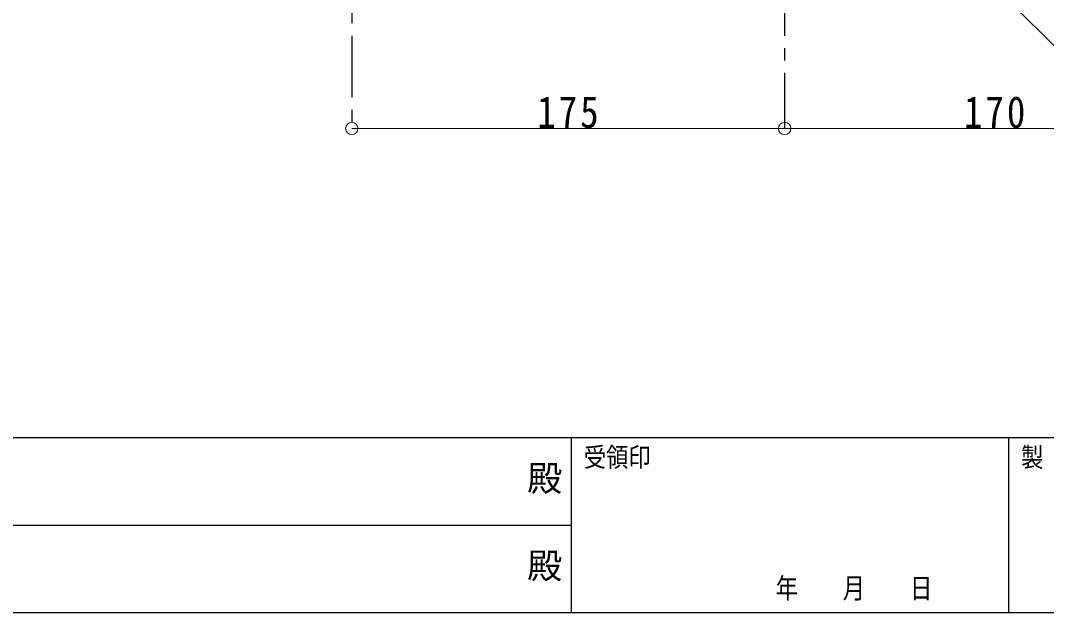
# Model space of a CAD drawing. Units: millimetres at full size, sheet at 1:5. Extents: x -1050 to 1050, y -742 to 742.
# Drawn here: x -259.8 to 155, y -707.5 to -468.2 of the extents above; entities that cross this region are included whole.
import ezdxf
from ezdxf.enums import TextEntityAlignment as Align

# ---------------------------------------------------------------- set-up
doc = ezdxf.new("R2010")
doc.units = ezdxf.units.MM
doc.header["$LTSCALE"] = 5
doc.linetypes.add('CHAIN1', pattern=[8, 5, -1, 1, -1])
doc.layers.add('0-0_通り芯', color=7, linetype='CHAIN1')
doc.layers.add('1-5_図枠1_1', color=7, linetype='Continuous')
doc.layers.add('0-3_寸法', color=54, linetype='Continuous', lineweight=20)
doc.styles.add('ＭＳ ゴシック', font='')
doc.styles.add('ＭＳ 明朝', font='')
doc.styles.get('ＭＳ ゴシック').set_extended_font_data('MS Gothic')
doc.styles.get('ＭＳ 明朝').set_extended_font_data('MS Mincho')

# ---------------------------------------------------------------- blocks, each defined once
blk = doc.blocks.new('dimension_origin')
at = {"color": 0, "linetype": 'Continuous', "lineweight": -2}
blk.add_circle((0, 0), 1.25, dxfattribs=at)

msp = doc.modelspace()

# ---------------------------------------------------------------- linework, layer by layer
at = {"layer": '0-0_通り芯'}
for p, q in [((49.131, -49.293), (49.131, -511.793)), ((-125.869, -314.293), (-125.869, -511.793))]:
    msp.add_line(p, q, dxfattribs=at)
at = {"layer": '0-3_寸法'}
for p, q in [((128.571, -448.91), (161.998, -482.337)), ((49.131, -511.793), (-125.869, -511.793)), ((219.131, -511.793), (49.131, -511.793))]:
    msp.add_line(p, q, dxfattribs=at)
at = {"layer": '1-5_図枠1_1'}
for p, q in [((-990, -636.793), (990, -636.793)), ((-37.121, -636.793), (-37.121, -707.5)), ((139.646, -636.793), (139.646, -707.5)), ((-990, -672.146), (-37.121, -672.146))]:
    msp.add_line(p, q, dxfattribs=at)
msp.add_lwpolyline([(-990, 682.5), (-990, -707.5), (990, -707.5)], dxfattribs=at)

# ---------------------------------------------------------------- block references
at = {"layer": '0-3_寸法', "xscale": 2, "yscale": 2, "rotation": 180}
for p in [(-125.869, -511.793), (49.131, -511.793)]:
    msp.add_blockref('dimension_origin', p, dxfattribs=at)
at = {"layer": '0-3_寸法', "xscale": 2, "yscale": 2}
msp.add_blockref('dimension_origin', (49.131, -511.793), dxfattribs=at)

# ---------------------------------------------------------------- texts
at = {"layer": '0-3_寸法', "char_height": 12.83, "attachment_point": 7, "style": 'ＭＳ ゴシック'}
for s, insert in [('\\T1.17;\\W0.85;175', (-50.869, -511.793)), ('\\T1.17;\\W0.85;170', (121.631, -511.793))]:
    msp.add_mtext(s, dxfattribs=dict(at, insert=insert))
at = {"layer": '1-5_図枠1_1', "style": 'ＭＳ 明朝'}
for s, height, width, p in [('受領印', 7.776, 0.85, (-32.071, -650.934)), ('製\u3000品\u3000名', 7.776, 0.85, (144.696, -650.934)), ('年\u3000\u3000月\u3000\u3000日', 8.294, 0.8, (45.454, -704.318))]:
    msp.add_text(s, height=height, dxfattribs=dict(at, width=width)).set_placement(p, align=Align.BOTTOM_LEFT)
for p in [(-54.956, -661.527), (-54.956, -696.88)]:
    msp.add_text('殿', height=10.37, dxfattribs=at).set_placement(p, align=Align.BOTTOM_LEFT)

doc.saveas('drawing.dxf')
